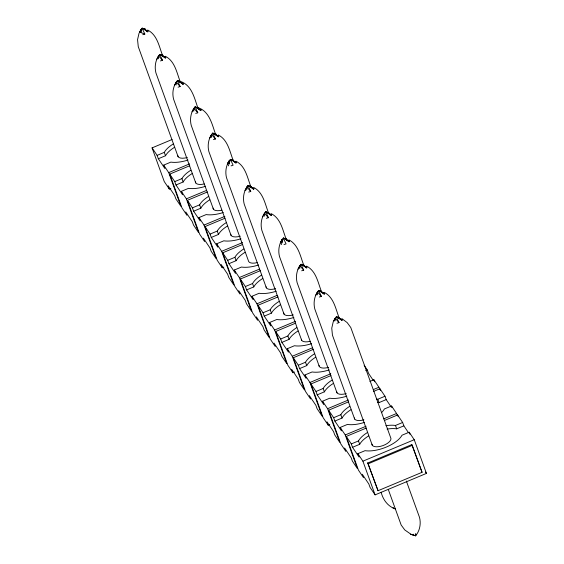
<?xml version="1.0" encoding="UTF-8"?>
<svg xmlns="http://www.w3.org/2000/svg" width="564" height="564" viewBox="0 0 564 564"><rect width="100%" height="100%" fill="white"/><g stroke="black" fill="none" stroke-linecap="round" stroke-linejoin="round"><path stroke-width="0.85" d="M158.47 58.769L158.625 55.914L159.795 54.433L162.989 55.258M176.123 84.995L176.278 82.147L177.448 80.666L180.642 81.491M193.776 111.228L193.931 108.38L195.102 106.899L198.295 107.724M211.429 137.461L211.585 134.606L212.755 133.132L215.949 133.957M246.736 189.927L246.891 187.072L248.061 185.591C253.786 186.853 250.719 187.255 248.061 185.591C243.761 190.533 242.59 197.788 244.177 204.02L284.03 314.113M264.389 216.16L264.544 213.305L265.714 211.824C271.446 213.086 268.372 213.488 265.714 211.824C261.414 216.766 260.244 224.021 261.83 230.253L301.684 340.346M299.703 268.626L299.851 265.771L301.021 264.29C306.745 265.552 303.679 265.954 301.021 264.29C296.72 269.232 295.55 276.48 297.136 282.719L336.99 392.812M317.356 294.859L317.504 292.004L318.681 290.523C324.399 291.785 321.332 292.187 318.681 290.523C314.381 295.466 313.203 302.713 314.79 308.952L354.643 419.045M140.774 32.522L142.142 28.2L144.828 34.066L140.774 32.522L140.986 29.645L142.142 28.2L145.336 29.025M139.068 33.135L137.56 39.628L138.258 46.629L178.111 156.721M160.437 60.926L162.481 60.299L159.795 54.433L165.802 57.591L159.795 54.433C155.495 59.375 154.325 66.623 155.911 72.855L195.764 182.955M178.09 87.159L180.135 86.532L177.448 80.666L183.455 83.825L177.448 80.666C173.148 85.601 171.978 92.856 173.564 99.088L213.418 209.188M195.743 113.392L197.795 112.765L195.102 106.899L201.108 110.058L195.102 106.899C190.801 111.834 189.631 119.089 191.217 125.321L231.071 235.414M213.396 139.625L215.448 138.998L212.755 133.132L218.761 136.291L212.755 133.132C208.454 138.067 207.284 145.322 208.87 151.554L248.724 261.647A9.983 4.406 -19.9 0 0 257.128 262.648M228.399 165.872L230.408 159.365C233.066 161.029 236.133 160.62 230.408 159.365C226.108 164.3 224.937 171.555 226.524 177.787L266.377 287.88M281.358 244.572L283.368 238.057C286.026 239.721 289.092 239.319 283.368 238.057C279.067 242.999 277.897 250.247 279.483 256.486L319.337 366.579M333.261 321.691L331.752 328.185L332.443 335.178L372.296 445.278M413.786 535.426L410.684 534.214L415.626 535.8L416.211 534.2M158.054 57.197L158.625 55.914L162.481 60.299M175.707 83.43L176.278 82.147L180.135 86.532M193.36 109.663L193.931 108.38L197.795 112.765M211.014 135.896L211.585 134.606L215.448 138.998M246.32 188.355L246.891 187.072L250.754 191.457L248.703 192.084M263.973 214.588L264.544 213.305L268.408 217.69L266.356 218.317M299.28 267.054L299.851 265.771L303.714 270.156L301.662 270.783M316.933 293.287L317.504 292.004L321.367 296.389L319.316 297.017M140.394 30.964L140.986 29.645L139.371 32.571L140.986 29.645M228.737 161.572L227.637 163.729L229.252 160.81L228.667 162.129L229.09 163.694M281.697 240.271L280.597 242.428L282.212 239.503L281.626 240.821L282.049 242.393M156.721 59.368L158.639 55.878M174.375 85.601L176.292 82.111M192.028 111.834L193.946 108.344M209.688 138.067L211.599 134.577M227.341 164.293L229.238 160.846M244.995 190.526L246.905 187.044M262.648 216.759L264.558 213.277M280.301 242.992L282.197 239.538M297.954 269.225L299.872 265.736M315.607 295.458L317.525 291.969M413.334 534.2L413.976 535.285L415.626 535.8C419.849 530.802 421.139 523.632 419.51 517.371L406.369 481.071M339.02 322.622L336.334 316.757C338.985 318.42 342.059 318.018 336.334 316.757L333.557 321.127L335.178 318.202L339.02 322.622L336.969 323.25M170.906 188.411L169.306 189.074L164.265 181.58L152.068 147.881L172.119 139.498M152.068 147.881L157.109 155.375L164.286 152.379A23.963 10.582 -19.9 0 1 173.148 144.024M157.109 155.375L158.329 158.745L165.506 155.749A23.963 10.582 -19.9 0 1 174.368 147.394M158.329 158.745L164.885 168.495L163.666 165.125L170.843 162.122A23.963 10.582 -19.9 0 0 187.96 160.049M163.666 165.125L168.714 172.619L189.567 163.898M205.613 186.282A23.963 10.582 -19.9 0 1 188.496 188.355L181.319 191.351L186.367 198.852L198.563 232.551L193.515 225.05L192.296 221.68L185.739 211.937L186.959 215.307L181.918 207.813L169.722 174.114L189.772 165.731M169.722 174.114L174.762 181.608L181.939 178.612A23.963 10.582 -19.9 0 1 190.801 170.257M174.762 181.608L175.982 184.978L183.159 181.982A23.963 10.582 -19.9 0 1 192.021 173.62M186.367 198.852L206.417 190.463M223.266 212.515A23.963 10.582 -19.9 0 1 206.149 214.588L198.972 217.584L204.02 225.078L216.216 258.777L211.176 251.283L209.949 247.913L203.392 238.17L204.612 241.54L199.571 234.046L187.375 200.347L207.425 191.964M187.375 200.347L192.416 207.841L199.593 204.845A23.963 10.582 -19.9 0 1 208.454 196.491M192.416 207.841L193.635 211.211L200.812 208.215A23.963 10.582 -19.9 0 1 209.674 199.853M204.02 225.078L224.874 216.357M223.866 267.11L222.265 267.773L217.225 260.279L205.028 226.58L225.078 218.197M205.028 226.58L210.069 234.074L217.246 231.078A23.963 10.582 -19.9 0 1 226.115 222.717M210.069 234.074L211.288 237.444L218.465 234.448A23.963 10.582 -19.9 0 1 227.327 226.086M211.288 237.444L217.845 247.187L216.625 243.817L223.802 240.821A23.963 10.582 -19.9 0 0 240.92 238.748M216.625 243.817L221.673 251.311L242.527 242.59M258.573 264.981A23.963 10.582 -19.9 0 1 241.455 267.054L234.279 270.05L239.326 277.544L251.523 311.243L246.482 303.749L245.262 300.379L238.706 290.636L239.926 294.006L234.878 286.512L222.681 252.813L242.731 244.431M222.681 252.813L227.722 260.307L234.899 257.311A23.963 10.582 -19.9 0 1 243.768 248.95M227.722 260.307L228.942 263.677L236.119 260.681A23.963 10.582 -19.9 0 1 244.98 252.319M239.326 277.544L259.377 269.162M276.226 291.214A23.963 10.582 -19.9 0 1 259.109 293.28L251.932 296.283L256.98 303.777L269.176 337.476L264.135 329.982L262.916 326.612L256.359 316.869L257.579 320.239L252.531 312.745L240.334 279.046L260.392 270.657M240.334 279.046L245.375 286.54L252.552 283.537A23.963 10.582 -19.9 0 1 261.421 275.183M245.375 286.54L246.595 289.91L253.772 286.907A23.963 10.582 -19.9 0 1 262.641 278.553M256.98 303.777L277.03 295.395M293.879 317.447A23.963 10.582 -19.9 0 1 276.762 319.513L269.585 322.516L274.633 330.01L286.829 363.709L281.788 356.215L280.569 352.845L274.012 343.102L275.232 346.472L270.184 338.978L257.988 305.279L278.045 296.89M257.988 305.279L263.028 312.773L270.205 309.77A23.963 10.582 -19.9 0 1 279.074 301.416M263.028 312.773L264.248 316.143L271.425 313.14A23.963 10.582 -19.9 0 1 280.294 304.786M274.633 330.01L295.487 321.29M294.478 372.036L292.885 372.705L287.837 365.211L275.641 331.512L295.698 323.123M275.641 331.512L280.682 339.006L287.859 336.003A23.963 10.582 -19.9 0 1 296.727 327.649M280.682 339.006L281.901 342.376L289.078 339.373A23.963 10.582 -19.9 0 1 297.947 331.019M281.901 342.376L288.458 352.119L287.238 348.749L294.415 345.746A23.963 10.582 -19.9 0 0 311.532 343.673M287.238 348.749L292.286 356.244L312.343 347.861M329.186 369.906A23.963 10.582 -19.9 0 1 312.068 371.979L304.891 374.982L309.939 382.477L322.136 416.176L317.095 408.681L315.875 405.312L309.319 395.568L310.538 398.938L305.491 391.444L293.294 357.745L313.351 349.356M298.335 365.239L305.512 362.236L306.731 365.606L299.554 368.609L298.335 365.239L293.294 357.745M309.939 382.477L330.793 373.756M329.785 424.502L328.192 425.171L323.144 417.67L310.947 383.971L331.005 375.589M310.947 383.971L315.988 391.472L323.165 388.469A23.963 10.582 -19.9 0 1 332.034 380.115M365.74 370.668L367.333 370.005L368.553 373.375L373.234 380.333M315.988 391.472L317.208 394.842L324.385 391.839A23.963 10.582 -19.9 0 1 333.253 383.485M317.208 394.842L323.771 404.585L322.545 401.216L329.721 398.212A23.963 10.582 -19.9 0 0 346.839 396.139M369.906 381.412L373.89 379.748L378.93 387.242L379.826 389.71M322.545 401.216L327.592 408.71L348.446 399.989M373.319 389.59L378.93 387.242M364.492 422.373A23.963 10.582 -19.9 0 1 347.375 424.445L340.205 427.449L345.246 434.943L357.442 468.642L352.401 461.148L351.182 457.778L344.625 448.035L345.845 451.404L340.797 443.903L328.601 410.204L348.658 401.822M373.523 391.423L379.939 388.737L384.986 396.238L386.206 399.608L391.36 407.257M328.601 410.204L333.641 417.698L340.818 414.702A23.963 10.582 -19.9 0 1 349.687 406.348M376.357 399.065A23.963 10.582 -19.9 0 1 377.809 399.234L384.986 396.238M333.641 417.698L334.868 421.068L342.038 418.072A23.963 10.582 -19.9 0 1 350.907 409.718M377.577 402.435A23.963 10.582 -19.9 0 1 379.029 402.604L386.206 399.608M397.183 415.118L396.584 413.475L391.543 405.981L384.366 408.978A23.963 10.582 -19.9 0 1 381.56 412.629M345.246 434.943L366.099 426.222M383.753 418.841L396.584 413.475M346.254 436.437L351.301 443.931L352.521 447.301L359.078 457.044L357.858 453.675L365.028 450.678A23.963 10.582 -19.9 0 0 402.019 435.211L409.196 432.214L414.237 439.709L426.44 473.407L375.095 494.875L370.054 487.374L368.835 484.004L362.278 474.261L363.498 477.63L358.45 470.136L346.254 436.437L366.311 428.055M384.761 420.342L397.599 414.97L402.64 422.471L403.859 425.841L408.54 432.799M351.301 443.931L358.471 440.935A23.963 10.582 -19.9 0 1 367.34 432.581M385.882 425.707A23.963 10.582 -19.9 0 1 395.463 425.467L402.64 422.471M352.521 447.301L359.691 444.305A23.963 10.582 -19.9 0 1 368.56 435.951M387.101 429.077A23.963 10.582 -19.9 0 1 396.682 428.837L403.859 425.841M357.858 453.675L362.899 461.176L414.237 439.709M367.784 463.009L411.791 444.608L412.298 445.356L422.055 472.315L378.049 490.715L367.784 463.009L378.049 490.715M368.292 463.756L412.298 445.356M144.828 34.066L142.784 34.693M231.05 165.851L233.101 165.231L230.408 159.365L236.415 162.524L232.474 160.331L236.112 163.088L232.453 160.366M284.009 244.55L286.061 243.923L283.368 238.057L289.374 241.223L285.433 239.03L289.078 241.787L285.412 239.066M144.201 29.173L147.846 31.929L144.187 29.208L148.142 31.358L142.142 28.2L145.251 29.208M162.911 55.441L161.854 55.406L165.499 58.162L161.84 55.441M180.565 81.674L179.507 81.639L183.152 84.396L179.493 81.667M197.16 107.872L200.805 110.622L197.146 107.9L198.218 107.907M215.871 134.14L214.813 134.105L218.458 136.855L214.799 134.133M395.357 508.89L393.03 507.981L395.434 508.996M393.587 508.22C387.031 505.351 382.801 498.999 381.13 492.21M411.241 534.453L404.776 529.941L401.173 525.042L388.328 489.559M180.804 81.526C191.908 85.509 194.404 98.171 197.893 107.978M198.457 107.759C209.561 111.742 212.057 124.404 215.547 134.211M250.127 186.564L253.772 189.321L250.106 186.599L254.068 188.757L248.061 185.591L250.754 191.457M267.759 212.832L271.425 215.554L267.78 212.797L271.721 214.99L265.714 211.824L268.408 217.69M303.087 265.263L306.731 268.02L303.065 265.299L307.027 267.456L301.021 264.29L303.714 270.156M320.719 291.532L324.385 294.253L320.74 291.496L324.681 293.682L318.681 290.523L321.367 296.389M336.334 316.757L342.334 319.915L338.393 317.729L342.038 320.486L338.372 317.765M147.669 30.033C157.285 34.905 159.062 46.403 162.587 55.512M165.322 56.266C174.939 61.138 176.715 72.636 180.24 81.745M218.282 134.958C227.898 139.837 229.675 151.335 233.2 160.444M235.935 161.191C245.552 166.07 247.328 177.568 250.853 186.677M253.596 187.424C263.205 192.296 264.981 203.801 268.506 212.91M271.249 213.657C280.858 218.529 282.634 230.034 286.159 239.143M288.902 239.89C298.511 244.762 300.288 256.267 303.813 265.376M306.555 266.123C316.164 270.995 317.941 282.493 321.466 291.609M324.208 292.356C333.825 297.228 335.594 308.727 339.119 317.835M341.862 318.589L347.177 322.615L350.78 327.515L390.633 437.608A9.983 4.406 -19.9 0 1 382.773 445.659A9.983 4.406 -19.9 0 1 371.965 444.171M364.125 365.232L367.333 370.005M425.524 472.04L426.44 473.407M422.055 472.315L411.791 444.608M175.982 184.978L182.539 194.721L181.319 191.351M193.635 211.211L200.192 220.954L198.972 217.584M228.942 263.677L235.498 273.42L234.279 270.05M246.595 289.91L253.151 299.653L251.932 296.283M264.248 316.143L270.805 325.886L269.585 322.516M299.554 368.609L306.111 378.352L304.891 374.982M334.868 421.068L341.424 430.818L340.205 427.449M409.196 432.214L409.929 434.231M397.599 414.97L398.191 416.62M391.543 405.981L392.029 407.328M395.463 425.467L396.682 428.837M379.939 388.737L380.538 390.387M373.89 379.748L374.623 381.772M377.809 399.234L379.029 402.604M358.471 440.935L359.691 444.305M362.899 461.176L375.095 494.875M340.818 414.702L342.038 418.072M323.165 388.469L324.385 391.839M327.592 408.71L339.789 442.409L334.748 434.914L333.528 431.545L326.972 421.801L328.192 425.171M287.859 336.003L289.078 339.373M292.286 356.244L304.482 389.943L299.442 382.448L298.222 379.079L291.666 369.335L292.885 372.705M270.205 309.77L271.425 313.14M252.552 283.537L253.772 286.907M234.899 257.311L236.119 260.681M217.246 231.078L218.465 234.448M221.673 251.311L233.87 285.01L228.829 277.516L227.609 274.146L221.046 264.403L222.265 267.773M199.593 204.845L200.812 208.215M181.939 178.612L183.159 181.982M164.286 152.379L165.506 155.749M168.714 172.619L180.91 206.318L175.862 198.824L174.643 195.454L168.086 185.704L169.306 189.074M415.379 533.572L415.626 535.8M363.879 419.82A9.976 4.406 -19.9 0 1 354.319 417.945M346.226 393.587A9.976 4.406 -19.9 0 1 336.659 391.712M306.731 365.606A23.963 10.582 -19.9 0 1 315.6 357.252M305.512 362.236A23.963 10.582 -19.9 0 1 314.381 353.882M328.572 367.354A9.976 4.406 -19.9 0 1 319.005 365.479M310.087 341.347A9.99 4.413 -19.9 0 1 301.345 339.246M293.266 314.895A9.976 4.406 -19.9 0 1 283.699 313.013M275.613 288.662A9.99 4.413 -19.9 0 1 266.039 286.78M240.299 236.196A9.983 4.406 -19.9 0 1 230.732 234.314M221.821 210.182A9.983 4.406 -19.9 0 1 213.079 208.081M204.168 183.949A9.976 4.406 -19.9 0 1 195.433 181.855M187.34 157.497A9.976 4.406 -19.9 0 1 177.78 155.622M335.178 318.202L334.847 321.05L334.586 319.52L335.178 318.202"/></g></svg>
